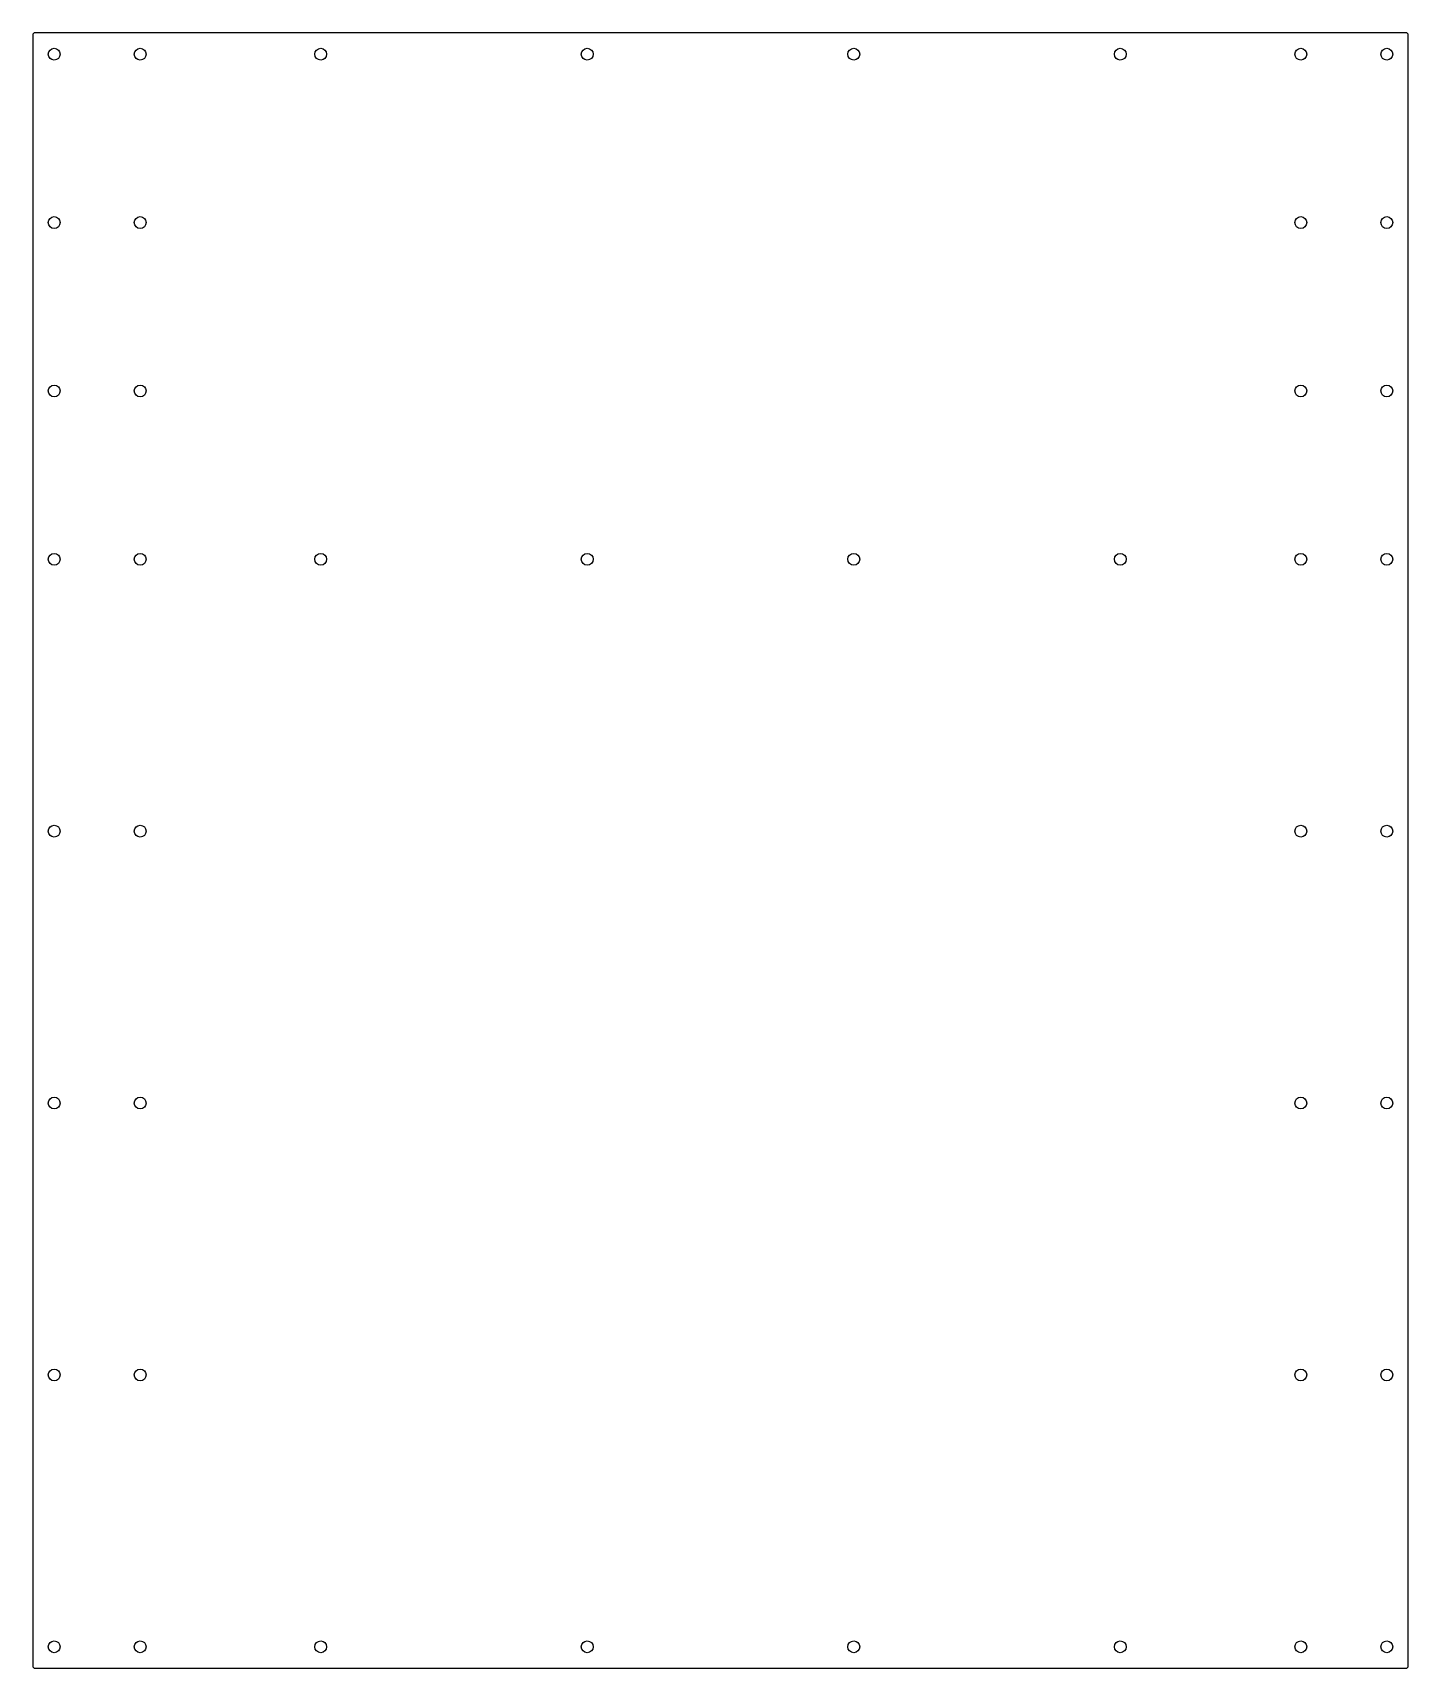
# Model space of a CAD drawing. Header units: millimetres. Extents: x -320 to 320, y -380 to 380.
import ezdxf

# ---------------------------------------------------------------- set-up
doc = ezdxf.new("R2010")
doc.units = ezdxf.units.MM

msp = doc.modelspace()

# ---------------------------------------------------------------- linework, layer by layer
at = {"color": 7, "linetype": 'Continuous', "lineweight": 25}
for p, q in [((319, 380.5), (-319, 380.5)), ((-320, 379.5), (-320, -379.5)), ((320, -379.5), (320, 379.5)), ((-319, -380.5), (319, -380.5))]:
    msp.add_line(p, q, dxfattribs=at)
for centre in [(-310, 370.5), (-270, 370.5), (-186, 370.5), (-62, 370.5), (62, 370.5), (186, 370.5), (270, 370.5), (310, 370.5), (-310, 292.17), (-270, 292.17), (270, 292.17), (310, 292.17), (-310, 213.83), (-270, 213.83), (270, 213.83), (310, 213.83), (-310, 135.5), (-270, 135.5), (-186, 135.5), (-62, 135.5), (62, 135.5), (186, 135.5), (270, 135.5), (310, 135.5), (-310, 9), (-270, 9), (270, 9), (310, 9), (-310, -117.5), (-270, -117.5), (270, -117.5), (310, -117.5), (-310, -244), (-270, -244), (270, -244), (310, -244), (-310, -370.5), (-270, -370.5), (-186, -370.5), (-62, -370.5), (62, -370.5), (186, -370.5), (270, -370.5), (310, -370.5)]:
    msp.add_circle(centre, 2.75, dxfattribs=at)
for centre, start, end in [((-319, 379.5), 90, 180), ((319, 379.5), 0, 90), ((-319, -379.5), 180, 270), ((319, -379.5), 270, 0)]:
    msp.add_arc(centre, 1, start, end, dxfattribs=at)

doc.saveas('drawing.dxf')
